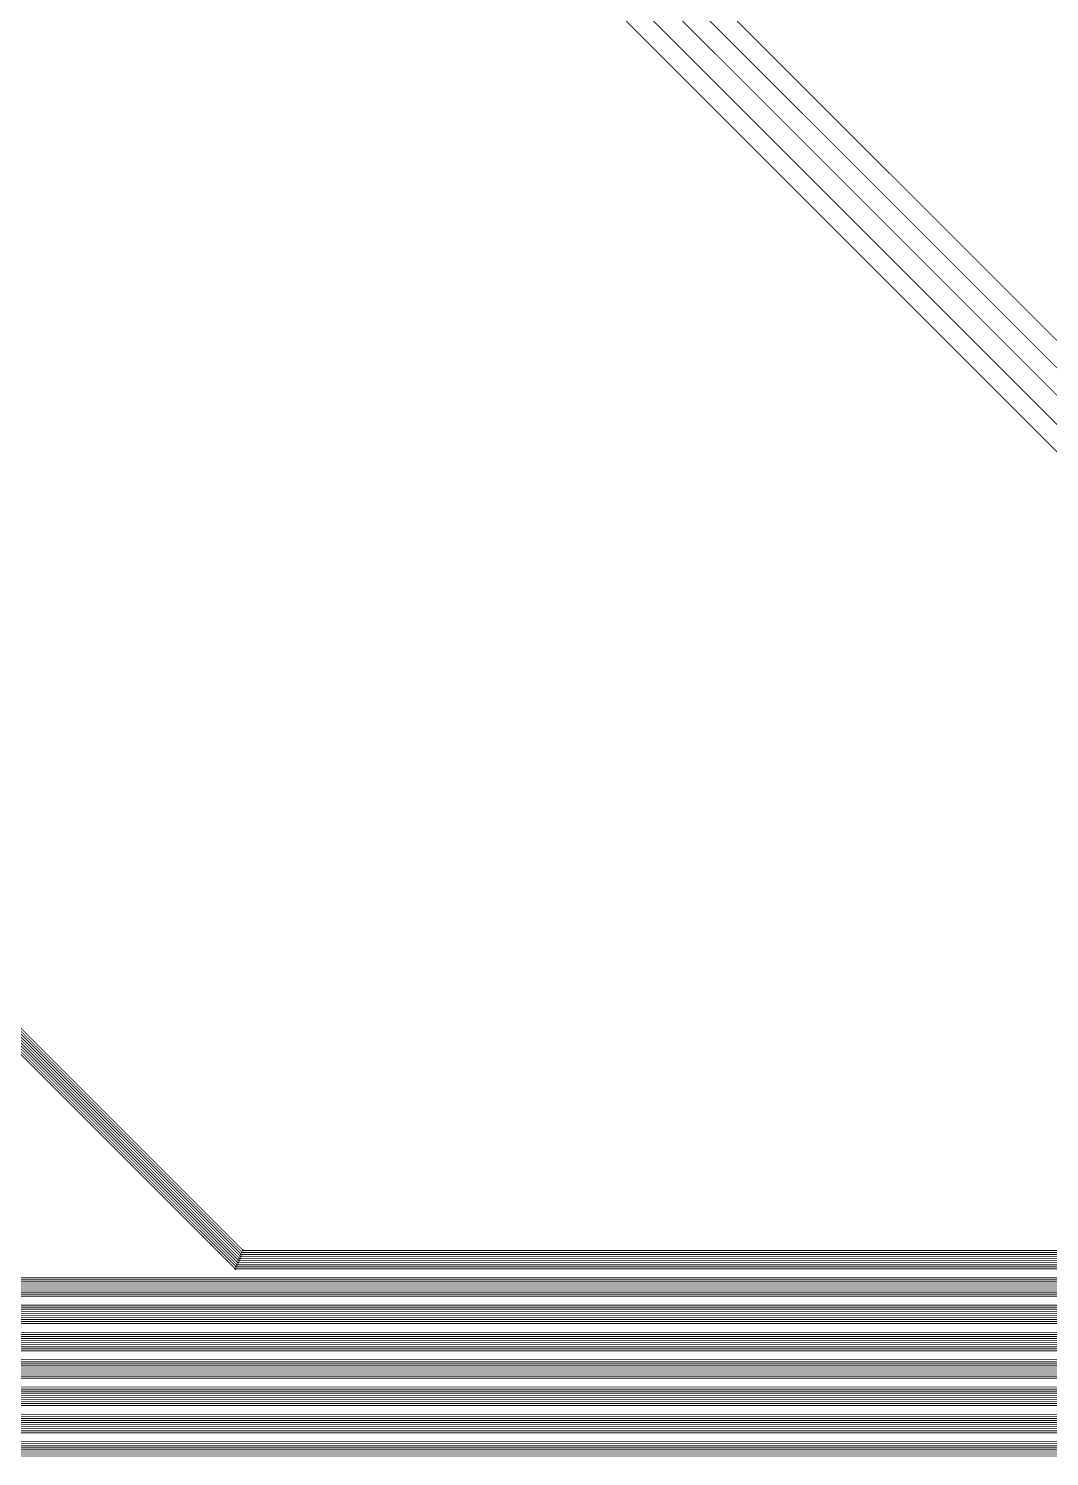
# Model space of a CAD drawing. Extents: x -22715 to 22715, y -22715 to 22715.
# Drawn here: x -7518 to -3781, y -3924 to 1303 of the extents above; entities that cross this region are included whole.
import ezdxf

# ---------------------------------------------------------------- set-up
doc = ezdxf.new("R2010")
doc.units = 0
doc.layers.add('L0D0_0', color=2, linetype='CONTINUOUS')

msp = doc.modelspace()

# ---------------------------------------------------------------- linework, layer by layer
at = {"layer": 'L0D0_0', "const_width": 3}
for points in [[(-21402.5, 11500), (-6732.5, -3170)], [(-21213.1, 11300), (-6735.6, -3177.5)], [(-21023.7, 11100), (-6738.7, -3185)], [(-20834.3, 10900), (-6741.8, -3192.5)], [(-20644.9, 10700), (-6744.9, -3200)], [(-20633, 10677.5), (-6748, -3207.5)], [(-20626.1, 10660), (-6751.1, -3215)], [(-20614.2, 10637.5), (-6754.2, -3222.5)], [(-20604.9, 10617.5), (-6757.4, -3230)], [(-20575.2, 10577.3), (-6760.5, -3237.5)], [(-9617.5, 5617.5), (-950, -3050)], [(-9517.5, 5617.5), (-950, -2950)], [(-9417.5, 5624), (-950, -2843.5)], [(-9317.5, 5624), (-950, -2743.5)], [(-9217.5, 5624), (-950, -2643.5)], [(-6738.7, -3185), (-785, -3185)], [(-6735.6, -3177.5), (-877.5, -3177.5)], [(-6732.5, -3170), (-970, -3170)], [(-6760.5, -3237.5), (-137.5, -3237.5)], [(-6757.4, -3230), (-230, -3230)], [(-6754.2, -3222.5), (-322.5, -3222.5)], [(-6751.1, -3215), (-415, -3215)], [(-6748, -3207.5), (-507.5, -3207.5)], [(-6744.9, -3200), (-600, -3200)], [(-6741.8, -3192.5), (-692.5, -3192.5)], [(-8606.8, -3292.5), (-692.5, -3292.5)], [(-8603.7, -3285), (-785, -3285)], [(-8600.6, -3277.5), (-877.5, -3277.5)], [(-8597.5, -3270), (-970, -3270)], [(-8625.5, -3337.5), (-137.5, -3337.5)], [(-8622.4, -3330), (-230, -3330)], [(-8619.2, -3322.5), (-322.5, -3322.5)], [(-8616.1, -3315), (-415, -3315)], [(-8613, -3307.5), (-507.5, -3307.5)], [(-8609.9, -3300), (-600, -3300)], [(-10191.8, -3392.5), (-692.5, -3392.5)], [(-10188.7, -3385), (-785, -3385)], [(-10185.6, -3377.5), (-877.5, -3377.5)], [(-10182.5, -3370), (-970, -3370)], [(-10210.5, -3437.5), (-137.5, -3437.5)], [(-10207.4, -3430), (-230, -3430)], [(-10204.3, -3422.5), (-322.5, -3422.5)], [(-10201.1, -3415), (-415, -3415)], [(-10198, -3407.5), (-507.5, -3407.5)], [(-10194.9, -3400), (-600, -3400)], [(-11164.9, -3500), (-600, -3500)], [(-11161.8, -3492.5), (-692.5, -3492.5)], [(-11158.7, -3485), (-785, -3485)], [(-11155.6, -3477.5), (-877.5, -3477.5)], [(-11152.5, -3470), (-970, -3470)], [(-11180.5, -3537.5), (-137.5, -3537.5)], [(-11177.4, -3530), (-230, -3530)], [(-11174.3, -3522.5), (-322.5, -3522.5)], [(-11171.1, -3515), (-415, -3515)], [(-11168, -3507.5), (-507.5, -3507.5)], [(-12130.5, -3607.5), (-507.5, -3607.5)], [(-12127.4, -3600), (-600, -3600)], [(-12124.3, -3592.5), (-692.5, -3592.5)], [(-12121.2, -3585), (-785, -3585)], [(-12118.1, -3577.5), (-877.5, -3577.5)], [(-12115, -3570), (-970, -3570)], [(-12143, -3637.5), (-137.5, -3637.5)], [(-12139.9, -3630), (-230, -3630)], [(-12136.8, -3622.5), (-322.5, -3622.5)], [(-12133.6, -3615), (-415, -3615)], [(-12980.5, -3707.5), (-507.5, -3707.5)], [(-12977.4, -3700), (-600, -3700)], [(-12974.3, -3692.5), (-692.5, -3692.5)], [(-12971.2, -3685), (-785, -3685)], [(-12968.1, -3677.5), (-877.5, -3677.5)], [(-12965, -3670), (-970, -3670)], [(-12993, -3737.5), (-137.5, -3737.5)], [(-12989.9, -3730), (-230, -3730)], [(-12986.8, -3722.5), (-322.5, -3722.5)], [(-12983.6, -3715), (-415, -3715)], [(-13908.6, -3815), (-415, -3815)], [(-13905.5, -3807.5), (-507.5, -3807.5)], [(-13902.4, -3800), (-600, -3800)], [(-13899.3, -3792.5), (-692.5, -3792.5)], [(-13896.2, -3785), (-785, -3785)], [(-13893.1, -3777.5), (-877.5, -3777.5)], [(-13890, -3770), (-970, -3770)], [(-13918, -3837.5), (-137.5, -3837.5)], [(-13914.9, -3830), (-230, -3830)], [(-13911.8, -3822.5), (-322.5, -3822.5)], [(-14716.1, -3915), (-415, -3915)], [(-14713, -3907.5), (-507.5, -3907.5)], [(-14709.9, -3900), (-600, -3900)], [(-14706.8, -3892.5), (-692.5, -3892.5)], [(-14703.7, -3885), (-785, -3885)], [(-14700.6, -3877.5), (-877.5, -3877.5)], [(-14697.5, -3870), (-970, -3870)], [(-14719.3, -3922.5), (-322.5, -3922.5)]]:
    msp.add_lwpolyline(points, dxfattribs=at)
at = {"layer": 'L0D0_0'}
for points in [[(-6738.7, -3186.7), (-6740.2, -3185.8), (-6740.2, -3184.2), (-6738.7, -3183.3), (-6737.3, -3184.2), (-6737.3, -3185.8)], [(-6738.7, -3186.7), (-6740.2, -3185.8), (-6740.2, -3184.2), (-6738.7, -3183.3), (-6737.3, -3184.2), (-6737.3, -3185.8)], [(-6735.6, -3179.2), (-6737.1, -3178.3), (-6737.1, -3176.7), (-6735.6, -3175.8), (-6734.2, -3176.7), (-6734.2, -3178.3)], [(-6735.6, -3179.2), (-6737.1, -3178.3), (-6737.1, -3176.7), (-6735.6, -3175.8), (-6734.2, -3176.7), (-6734.2, -3178.3)], [(-6732.5, -3171.7), (-6734, -3170.8), (-6734, -3169.2), (-6732.5, -3168.3), (-6731.1, -3169.2), (-6731.1, -3170.8)], [(-6732.5, -3171.7), (-6734, -3170.8), (-6734, -3169.2), (-6732.5, -3168.3), (-6731.1, -3169.2), (-6731.1, -3170.8)], [(-6760.5, -3239.2), (-6761.9, -3238.3), (-6761.9, -3236.7), (-6760.5, -3235.8), (-6759, -3236.7), (-6759, -3238.3)], [(-6760.5, -3239.2), (-6761.9, -3238.3), (-6761.9, -3236.7), (-6760.5, -3235.8), (-6759, -3236.7), (-6759, -3238.3)], [(-6757.4, -3231.7), (-6758.8, -3230.8), (-6758.8, -3229.2), (-6757.4, -3228.3), (-6755.9, -3229.2), (-6755.9, -3230.8)], [(-6757.4, -3231.7), (-6758.8, -3230.8), (-6758.8, -3229.2), (-6757.4, -3228.3), (-6755.9, -3229.2), (-6755.9, -3230.8)], [(-6754.2, -3224.2), (-6755.7, -3223.3), (-6755.7, -3221.7), (-6754.2, -3220.8), (-6752.8, -3221.7), (-6752.8, -3223.3)], [(-6754.2, -3224.2), (-6755.7, -3223.3), (-6755.7, -3221.7), (-6754.2, -3220.8), (-6752.8, -3221.7), (-6752.8, -3223.3)], [(-6751.1, -3216.7), (-6752.6, -3215.8), (-6752.6, -3214.2), (-6751.1, -3213.3), (-6749.7, -3214.2), (-6749.7, -3215.8)], [(-6751.1, -3216.7), (-6752.6, -3215.8), (-6752.6, -3214.2), (-6751.1, -3213.3), (-6749.7, -3214.2), (-6749.7, -3215.8)], [(-6748, -3209.2), (-6749.5, -3208.3), (-6749.5, -3206.7), (-6748, -3205.8), (-6746.6, -3206.7), (-6746.6, -3208.3)], [(-6748, -3209.2), (-6749.5, -3208.3), (-6749.5, -3206.7), (-6748, -3205.8), (-6746.6, -3206.7), (-6746.6, -3208.3)], [(-6744.9, -3201.7), (-6746.4, -3200.8), (-6746.4, -3199.2), (-6744.9, -3198.3), (-6743.5, -3199.2), (-6743.5, -3200.8)], [(-6744.9, -3201.7), (-6746.4, -3200.8), (-6746.4, -3199.2), (-6744.9, -3198.3), (-6743.5, -3199.2), (-6743.5, -3200.8)], [(-6741.8, -3194.2), (-6743.3, -3193.3), (-6743.3, -3191.7), (-6741.8, -3190.8), (-6740.4, -3191.7), (-6740.4, -3193.3)], [(-6741.8, -3194.2), (-6743.3, -3193.3), (-6743.3, -3191.7), (-6741.8, -3190.8), (-6740.4, -3191.7), (-6740.4, -3193.3)]]:
    msp.add_lwpolyline(points, close=True, dxfattribs=at)

doc.saveas('drawing.dxf')
